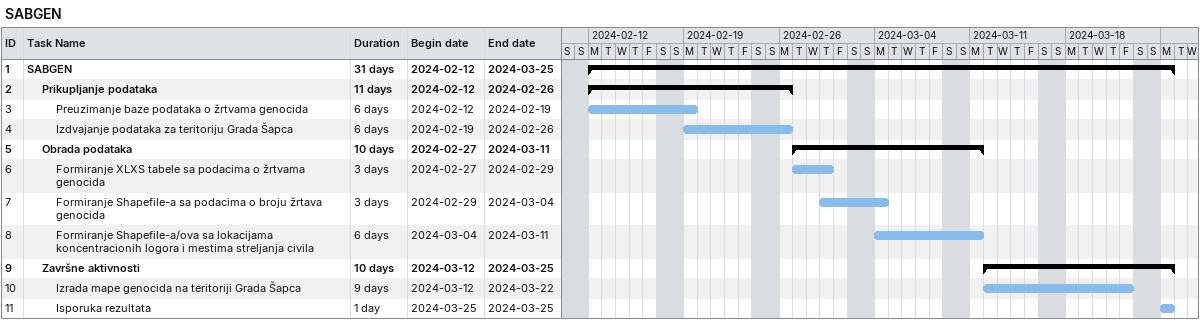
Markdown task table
SABGEN

| ID | Level | Task | Duration | Start | Finish |
|---|---|---|---|---|---|
| 1 | 1 | **SABGEN** | 31d | 2024-02-12 | 2024-03-25 |
| 2 | 2 | **Prikupljanje podataka** | 11d | 2024-02-12 | 2024-02-26 |
| 3 | 3 | Preuzimanje baze podataka o žrtvama genocida | 6d | 2024-02-12 | 2024-02-19 |
| 4 | 3 | Izdvajanje podataka za teritoriju Grada Šapca | 6d | 2024-02-19 | 2024-02-26 |
| 5 | 2 | **Obrada podataka** | 10d | 2024-02-27 | 2024-03-11 |
| 6 | 3 | Formiranje XLXS tabele sa podacima o žrtvama genocida | 3d | 2024-02-27 | 2024-02-29 |
| 7 | 3 | Formiranje Shapefile-a sa podacima o broju žrtava genocida | 3d | 2024-02-29 | 2024-03-04 |
| 8 | 3 | Formiranje Shapefile-a/ova sa lokacijama koncentracionih logora i mestima streljanja civila | 6d | 2024-03-04 | 2024-03-11 |
| 9 | 2 | **Završne aktivnosti** | 10d | 2024-03-12 | 2024-03-25 |
| 10 | 3 | Izrada mape genocida na teritoriji Grada Šapca | 9d | 2024-03-12 | 2024-03-22 |
| 11 | 3 | Isporuka rezultata | 1d | 2024-03-25 | 2024-03-25 |
